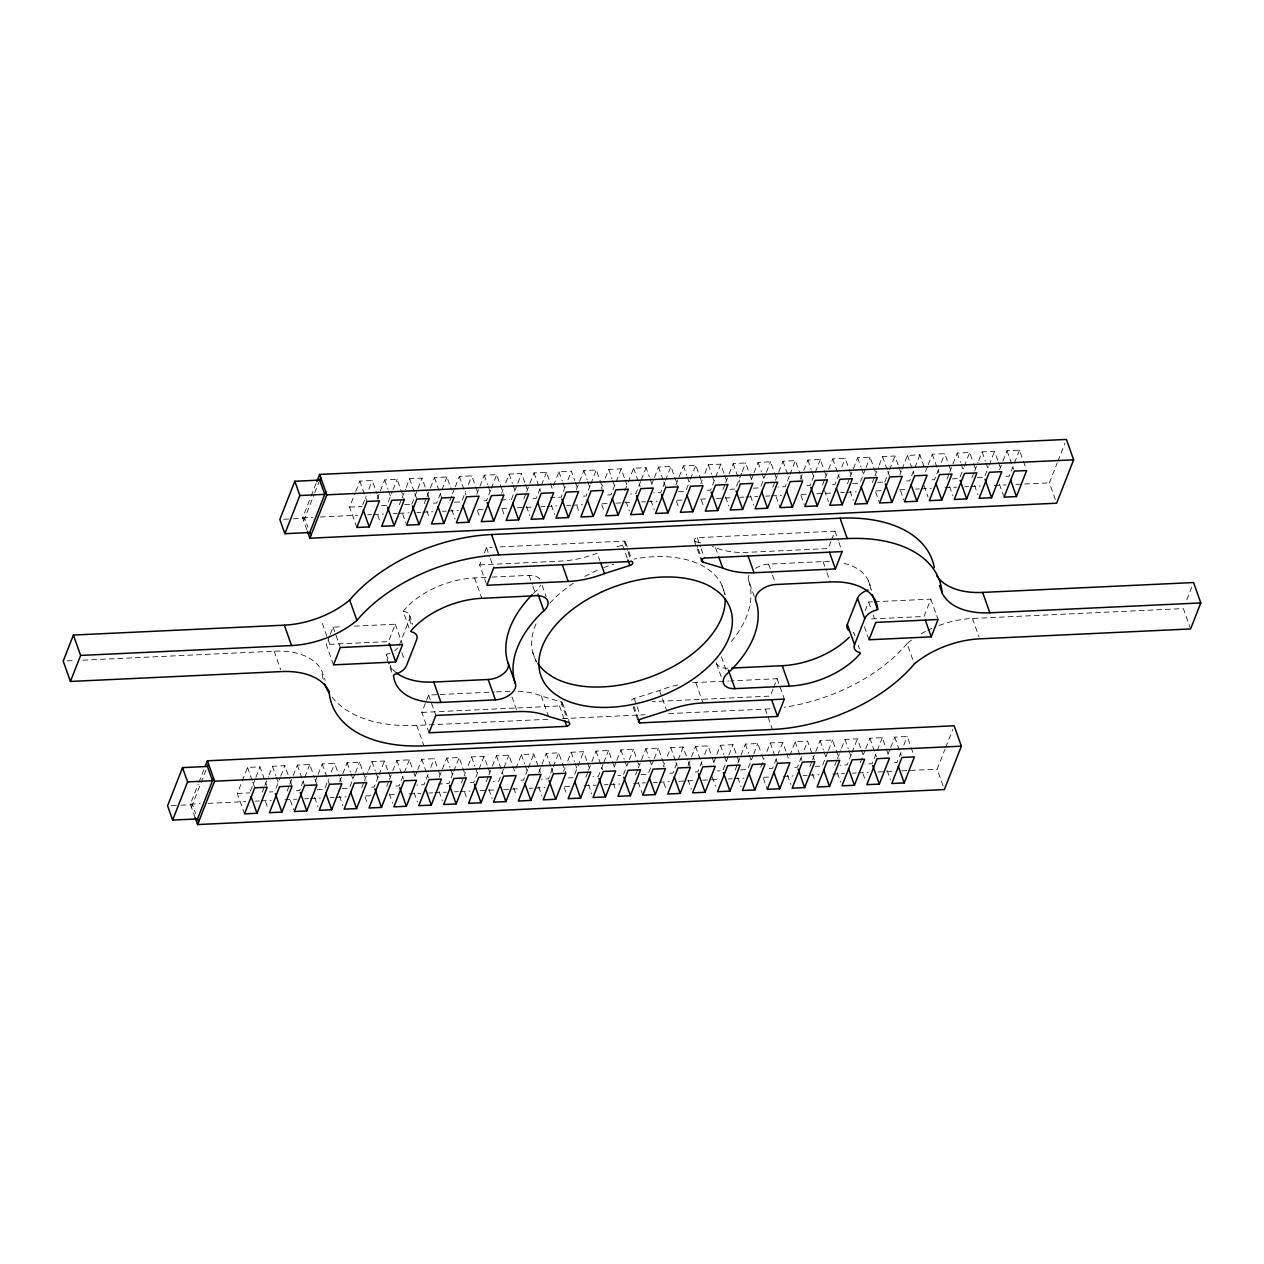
<?xml version="1.0" encoding="UTF-8"?>
<svg xmlns="http://www.w3.org/2000/svg" width="1264" height="1264" viewBox="0 0 1264 1264"><rect width="100%" height="100%" fill="white"/><g stroke="black" fill="none" stroke-linecap="round" stroke-linejoin="round"><path stroke-width="0.75" stroke-dasharray="5 3.75" d="M390.086 653.14A13.398 7.916 -19.5 0 1 387.416 653.978L386.294 654.831A66.992 39.563 -19.5 0 0 386.974 658.971L391.619 672.132M870.485 589.387L870.485 588.787A66.992 39.563 -19.5 0 0 841.445 562.796M195.13 817.634L190.358 804.188L198.164 784.296M198.859 782.495L203.82 769.839M306.773 529.537L302.633 517.829L310.423 497.937M311.134 496.136L316.095 483.48M191.449 807.238L206.727 768.275M303.708 520.879L313.993 494.635M314.704 492.818L318.986 481.916M244.537 813.842L237.332 793.46L247.539 767.438L259.973 766.853L266.546 785.386M356.811 527.483L349.591 507.101L355.026 493.213M355.721 491.491L359.798 481.078L372.248 480.494L376.83 493.466M250.446 791.153L255.217 779.003M255.897 777.265L259.973 766.853M362.721 504.778L366.118 496.104M368.835 489.168L372.248 480.494M262.217 792.307L264.255 787.093M264.934 785.355L268.347 776.681M269.027 774.943L272.424 766.268L284.874 765.684L289.472 778.656M377.209 498.996L384.683 479.909L397.133 479.325L404.354 499.707M333.491 664.864L326.27 644.482L329.683 635.808M330.362 634.07L333.08 627.134L342.797 626.675M276.026 788.246L280.102 777.834M280.782 776.096L284.874 765.684M388.285 501.887L392.377 491.475M393.057 489.737L397.133 479.325M287.118 791.138L289.156 785.924M289.835 784.186L292.553 777.249M293.232 775.511L297.324 765.099L309.759 764.515L314.357 777.486M399.377 504.778L401.415 499.564M402.094 497.826L405.507 489.152M406.186 487.414L409.583 478.74L422.034 478.155L426.616 491.127M309.759 764.515L299.552 790.553L294.228 790.806M411.827 504.194L417.262 490.306M417.942 488.568L422.034 478.155M315.4 781.294L317.454 776.08M318.133 774.342L322.209 763.93L334.66 763.345L339.258 776.317M424.262 503.609L426.316 498.395M426.995 496.657L429.713 489.721M430.392 487.983L434.468 477.571L446.919 476.986L451.517 489.958M325.132 787.646L328.529 778.972M331.247 772.02L334.66 763.345M446.919 476.986L436.712 503.025L431.387 503.277M354.473 626.122L395.316 624.211L388.506 641.575L326.27 644.482M339.621 781.863L347.11 762.761L359.545 762.176L366.118 780.71M449.842 500.702L451.88 495.488M452.559 493.766L454.598 488.552M455.293 486.814L459.369 476.402L471.82 475.817L475.09 485.092M399.25 645.319L409.457 619.297A13.398 7.916 -19.5 0 0 404.101 611.444L403.137 611.302L410.342 631.684M350.017 786.477L354.789 774.326M355.468 772.588L359.545 762.176M462.292 500.117L465.689 491.443M468.407 484.491L471.82 475.817M361.788 787.63L363.827 782.432M364.506 780.694L367.919 772.02M368.598 770.282L371.995 761.592L384.446 761.023L387.716 770.282M476.781 494.335L484.254 475.232L496.705 474.648L503.262 493.181M378.315 776.633L374.239 787.045L368.898 787.298M378.995 774.895L384.446 761.023M490.59 490.274L486.498 500.686L481.173 500.939M491.269 488.536L496.705 474.648M386.689 786.461L388.727 781.263M389.407 779.525L392.124 772.588M392.804 770.85L396.896 760.438L409.331 759.854L412.617 769.112M501.666 493.165L503.025 489.689M505.758 482.753L509.155 474.063L521.605 473.494L524.876 482.753M429.033 732.804L421.828 712.406L425.905 701.994M426.584 700.272L428.622 695.058L438.308 694.6M486.213 583.431L479.656 564.897L481.695 559.683M484.412 552.747L486.466 547.533L492.36 547.265M409.331 759.854L399.124 785.876L393.799 786.129M511.399 499.517L521.605 473.494M414.971 776.617L417.025 771.419M417.705 769.681L421.781 759.269L434.231 758.684L437.502 767.943M523.833 498.932L525.887 493.734M526.567 491.996L529.284 485.06M529.964 483.322L534.04 472.91L546.49 472.325L549.777 481.584M428.101 774.295L424.025 784.707L416.915 785.055M430.819 767.359L434.231 758.684M546.49 472.325L536.284 498.348L530.959 498.601M439.193 777.186L446.682 758.1L459.116 757.515L465.689 776.049M553.49 485.629L558.941 471.741L571.391 471.156L574.662 480.415M453.002 773.141L448.91 783.554L438.245 784.043M453.681 771.403L459.116 757.515M565.261 486.766L561.184 497.179L550.504 497.684M567.978 479.83L571.391 471.156M461.36 782.969L463.398 777.755M464.078 776.017L465.436 772.557M468.17 765.605L471.567 756.931L484.017 756.346L487.288 765.621M576.352 489.658L583.826 470.571L596.276 469.987L602.833 488.52M484.017 756.346L473.81 782.384L468.47 782.637M590.162 485.613L586.069 496.025L580.745 496.262M590.841 483.875L596.276 469.987M486.261 781.8L488.299 776.586M488.978 774.848L491.696 767.912M492.375 766.174L496.468 755.761L508.902 755.177L512.189 764.451M601.237 488.489L602.596 485.028M605.33 478.076L608.727 469.402L621.177 468.818L624.448 478.092M503.467 769.065L498.695 781.215L493.371 781.468M504.146 767.327L508.902 755.177M621.177 468.818L610.97 494.856L605.63 495.109M515.917 768.48L521.353 754.592L533.803 754.008L540.36 772.541M624.779 490.795L627.497 483.859M628.176 482.121L633.612 468.233L646.062 467.648L649.348 476.923M527.673 769.634L523.596 780.046L518.256 780.299M528.352 767.896L533.803 754.008M640.627 481.537L635.855 493.687L630.531 493.94M641.306 479.799L646.062 467.648M538.764 772.525L546.253 753.439L558.688 752.854L565.909 773.236M651.703 484.428L653.741 479.214M654.42 477.476L658.512 467.064L670.963 466.479L678.168 486.877M552.573 768.465L548.481 778.877L541.371 779.209M553.253 766.727L558.688 752.854M664.832 482.105L660.756 492.518L653.646 492.849M665.512 480.367L670.963 466.479M563.649 771.356L565.008 767.88M567.741 760.944L571.138 752.27L583.589 751.685L586.859 760.944M675.924 484.997L683.397 465.91L695.848 465.326L702.405 483.843M574.741 774.247L583.589 751.685M686.32 489.61L689.733 480.936M690.413 479.198L695.848 465.326M585.832 777.123L587.871 771.925M588.55 770.187L591.268 763.251M591.947 761.513L596.023 751.1L608.474 750.516L611.76 759.775M700.809 483.828L702.168 480.352M704.901 473.415L708.298 464.741L720.749 464.157L724.019 473.415M603.039 764.404L598.267 776.554L592.942 776.791M603.718 762.666L608.474 750.516M720.749 464.157L710.542 490.179L705.201 490.432M614.114 767.28L616.168 762.081M616.848 760.343L620.924 749.931L633.375 749.347L639.932 767.88M722.976 489.595L725.03 484.396M725.71 482.658L728.427 475.722M729.107 473.984L733.183 463.572L745.634 462.987L748.92 472.246M628.603 761.497L623.168 775.385L617.827 775.638M629.282 759.759L633.375 749.347M741.557 473.4L735.427 489.026L730.102 489.263M742.237 471.662L745.634 462.987M635.618 774.8L637.656 769.586M638.336 767.848L645.809 748.762L658.26 748.177L664.832 766.711M751.274 479.751L753.312 474.553M753.992 472.815L758.084 462.403L770.534 461.818L777.091 480.352M648.732 772.478L653.504 760.328M654.183 758.59L658.26 748.177M761.007 486.119L765.763 473.968M766.442 472.23L770.534 461.818M663.221 766.695L664.58 763.219M667.313 756.267L670.71 747.593L683.16 747.008L687.742 759.98M772.762 487.272L774.816 482.058M775.496 480.32L782.969 461.234L795.419 460.649L800.017 473.621M683.16 747.008L672.954 773.047L667.613 773.299M789.305 476.275L785.213 486.687L778.103 487.019M789.984 474.537L795.419 460.649M688.122 765.526L690.839 758.574M691.519 756.836L695.595 746.424L708.045 745.855L711.332 755.114M800.381 479.167L803.098 472.215M803.778 470.477L807.87 460.064L820.32 459.48L823.591 468.754M701.931 761.465L697.839 771.877L692.514 772.13M704.648 754.529L708.045 745.855M820.32 459.48L810.113 485.518L804.773 485.771M713.686 762.619L720.496 745.27L732.946 744.686L739.503 763.203M822.548 484.934L824.602 479.735M825.281 477.997L827.999 471.045M828.678 469.307L832.755 458.895L845.205 458.311L848.492 467.585M728.175 756.836L722.739 770.708L717.399 770.961M728.854 755.098L732.946 744.686M839.075 473.937L834.998 484.349L829.674 484.602M841.808 467.001L845.205 458.311M735.19 770.124L737.228 764.925M737.907 763.187L745.381 744.101L757.831 743.516L761.118 752.775M847.449 483.764L849.487 478.566M850.166 476.828L857.656 457.742L870.106 457.157L876.663 475.675M773.047 689.133L770.329 696.085L652.287 701.615M773.726 687.395L777.123 678.721L730.639 680.901M830.875 541.624L828.157 548.56L746.803 552.368A72.727 42.96 -19.5 0 1 715.503 547.644L712.343 546.506M831.554 539.886L834.967 531.196L697.254 537.658A3.271 1.928 -19.5 0 0 694.363 539.775A3.271 1.928 -19.5 0 0 695.674 541.687L697.633 547.249M748.304 767.817L753.075 755.667M753.755 753.929L757.831 743.516M860.579 481.442L865.334 469.307M866.014 467.569L870.106 457.157M760.754 767.232L764.151 758.542M766.885 751.606L770.282 742.932L782.732 742.347L786.003 751.606M872.334 482.595L874.388 477.397M875.067 475.659L878.464 466.985M879.144 465.247L882.541 456.573L894.991 455.988L898.277 465.247M782.732 742.347L772.525 768.386L767.185 768.623M884.784 482.011L888.861 471.598M889.556 469.876L894.991 455.988M789.731 755.651L795.167 741.763L807.617 741.178L812.215 754.15M899.952 474.49L901.311 471.014M901.99 469.292L907.441 455.403L919.892 454.819L924.474 467.791M801.502 756.804L797.41 767.216L792.086 767.469M804.22 749.852L807.617 741.178M919.892 454.819L909.685 480.857L904.345 481.094M865.192 610.702L868.589 602.027L872.476 601.854M809.861 766.632L811.899 761.418M812.578 759.68L820.067 740.593L832.518 740.009L839.075 758.542M925.532 471.583L927.571 466.384M928.25 464.646L932.326 454.234L944.777 453.65L948.063 462.924M827.746 752.159L822.311 766.047L815.201 766.379M828.426 750.421L832.518 740.009M938.646 469.276L934.57 479.688L929.23 479.941M941.38 462.324L944.777 453.65M834.746 765.463L836.8 760.249M837.479 758.526L840.876 749.836M841.555 748.114L844.952 739.424L857.403 738.84L860.689 748.114M947.02 479.103L949.059 473.889M949.738 472.151L957.227 453.065L969.678 452.48L972.948 461.755M851.288 754.466L847.196 764.878L840.086 765.21M851.968 752.728L857.403 738.84M960.15 476.781L963.547 468.107M964.227 466.369L969.678 452.48M860.326 762.555L865.082 750.405M865.777 748.683L869.853 738.255L882.304 737.686L885.574 746.945M971.905 477.934L973.959 472.72M974.639 470.998L978.036 462.308M978.715 460.586L982.112 451.896L994.563 451.311L997.849 460.586M874.419 601.759L930.825 599.12L924.016 616.469L869.569 619.028M882.304 737.686L872.097 763.709L864.987 764.041M985.035 475.612L988.432 466.937M989.127 465.199L994.563 451.311M887.944 754.45L889.982 749.252M890.662 747.514L894.738 737.102L907.189 736.517L910.475 745.776M999.524 469.829L1002.241 462.877M1002.921 461.155L1007.013 450.727L1019.463 450.158L1022.734 459.417M901.074 752.127L896.982 762.54L891.657 762.792M903.792 745.191L907.189 736.517M1019.463 450.158L1009.257 476.18L1003.916 476.433M943.055 785.86L937.145 769.176L944.935 749.299M945.646 747.482L952.74 729.407M1055.314 499.501L1049.404 482.816L1057.21 462.94M1057.921 461.123L1064.999 443.048M1186.785 599.894L1192.221 586.006M403.137 611.302L403.611 610.67A66.992 39.563 -19.5 0 1 474.553 577.917L490.116 577.174M853.168 632.948L853.658 632.316L854.97 636.029M533.519 593.337L536.663 590.43A16.701 9.859 -19.5 0 0 540.439 585.027M584.884 576.368L594.159 571.723A100.488 59.345 -19.5 0 1 600.558 568.926M677.662 684.962A72.727 42.96 -19.5 0 0 659.524 690.428L634.196 698.502A3.271 1.928 -19.5 0 0 631.226 701.473M617.116 546.68L622.583 545.116A3.271 1.928 -19.5 0 0 625.49 542.999A3.271 1.928 -19.5 0 0 624.179 541.087L500.228 546.885M349.591 507.101L362.041 506.516M381.602 505.6L386.926 505.347M404.717 504.526L410.042 504.273M454.503 502.187L461.613 501.855M500.718 500.023L509.613 499.596M678.531 491.68L685.641 491.348M753.202 488.188L760.328 487.857M852.773 483.512L859.899 483.18M877.674 482.358L883.015 482.105M952.345 478.851L959.471 478.519M977.246 477.681L982.586 477.429M302.633 517.829L312.477 517.355M320.361 516.992L357.791 515.238M367.65 514.78L371.584 514.59M373.559 514.495L383.419 514.037M393.262 513.579L397.212 513.389M399.171 513.295L409.03 512.836M416.915 512.473L420.849 512.283M422.824 512.189L432.667 511.73M442.526 511.272L446.461 511.083M448.436 510.988L458.295 510.53M477.997 509.597L483.907 509.329M501.634 508.491L509.518 508.128M517.403 507.749L533.171 507.022M541.039 506.643L544.989 506.469M546.964 506.374L556.808 505.916M566.667 505.442L570.601 505.268M572.576 505.173L582.42 504.715M602.122 503.783L608.047 503.514M615.916 503.135L631.684 502.393M641.543 501.934L645.477 501.761M647.452 501.666L657.296 501.192M676.998 500.275L682.908 499.991M700.651 499.169L708.535 498.79M716.419 498.427L732.172 497.684M740.056 497.321L743.99 497.131M745.965 497.036L757.784 496.483M765.668 496.12L769.618 495.93M771.577 495.836L781.436 495.377M801.139 494.461L807.048 494.177M816.907 493.718L830.701 493.071M840.544 492.612L844.494 492.423M846.453 492.328L856.313 491.87M876.015 490.953L881.924 490.669M899.652 489.832L907.536 489.468M915.42 489.105L919.37 488.915M921.33 488.82L931.189 488.362M944.982 487.714L956.801 487.161M964.685 486.798L968.619 486.608M970.594 486.514L980.453 486.055M994.247 485.408L1006.065 484.855M1015.908 484.396L1049.404 482.816M283.673 519.267L291.32 518.904M293.248 518.809L304.735 518.272L307.895 527.199M479.656 564.897L561.011 561.074A72.727 42.96 -19.5 0 0 597.256 553.19L599.879 560.6M492.059 577.095L529.016 575.357A16.701 9.859 -19.5 0 1 540.218 579.907M755.477 568.358A16.701 9.859 -19.5 0 1 768.591 564.123L823.054 561.579A66.992 39.563 -19.5 0 1 829.468 561.5M67.15 660.898L75.034 660.519M82.918 660.156L274.146 651.197A70.705 41.759 -19.5 0 1 321.862 671.01L325.132 680.285M938.962 625.459A70.705 41.759 -19.5 0 1 972.443 618.459L1183.373 608.569L1190.593 628.951M440.251 694.521L494.477 691.977M496.42 691.882L509.977 691.25M692.814 682.718A72.727 42.96 -19.5 0 1 695.785 682.528L728.712 680.996M421.828 712.406L559.541 705.96A3.271 1.928 -19.5 0 0 562.433 703.843A3.271 1.928 -19.5 0 0 561.121 701.931L541.276 695.974A72.727 42.96 -19.5 0 0 515.791 691.155M332.069 697.128A133.984 79.126 -19.5 0 0 416.725 725.425L550.614 719.153M562.417 718.6L645.114 714.729M668.735 713.623L765.226 709.088A133.984 79.126 -19.5 0 0 770.835 708.741M237.332 793.46L249.766 792.876M269.327 791.959L272.882 791.801M317.343 789.716L324.453 789.384M342.228 788.546L349.338 788.215M568.042 777.96L573.382 777.708M640.943 774.548L648.053 774.216M740.514 769.887L747.624 769.539M190.358 804.188L200.218 803.73M208.102 803.351L245.532 801.597M255.391 801.139L259.325 800.949M261.3 800.855L271.144 800.396M284.937 799.749L296.771 799.196M304.64 798.832L308.59 798.643M310.549 798.548L320.408 798.09M330.267 797.631L334.202 797.442M336.177 797.347L346.02 796.889M365.723 795.972L371.632 795.688M389.375 794.851L397.259 794.487M409.078 793.934L420.896 793.381M428.78 793.018L432.715 792.828M434.69 792.733L446.508 792.18M454.392 791.817L458.342 791.627M460.301 791.533L470.161 791.074M480.004 790.616L495.772 789.874M503.657 789.494L519.425 788.768M529.268 788.294L533.218 788.12M535.178 788.025L545.037 787.567M564.739 786.635L570.649 786.366M584.442 785.718L596.26 785.165M604.145 784.786L608.095 784.612M610.054 784.517L619.913 784.043M633.706 783.411L645.525 782.843M653.409 782.479L657.343 782.29M659.318 782.211L669.177 781.737M679.021 781.278L692.814 780.631M702.673 780.172L718.426 779.43M728.285 778.972L732.219 778.782M734.194 778.687L744.054 778.229M763.756 777.313L769.665 777.028M783.459 776.38L793.302 775.922M803.161 775.464L807.096 775.274M809.071 775.18L818.914 774.721M832.707 774.074L844.542 773.521M852.426 773.157L856.36 772.968M858.335 772.873L868.178 772.415M878.038 771.956L891.831 771.309M901.674 770.85L937.145 769.176M171.398 805.626L179.061 805.263M180.973 805.184L192.46 804.647L195.62 813.558M695.674 541.687L702.563 543.394M1023.398 461.265L1025.357 466.827M1007.013 450.727L1013.57 469.26M998.497 462.434L1001.12 469.845M999.429 484.175L1003.363 495.298M982.112 451.896L985.399 461.17M986.046 463.019L988.021 468.581M973.612 463.604L976.235 471.014M974.528 485.344L977.815 494.603M957.227 453.065L960.498 462.34M961.161 464.188L963.784 471.598M948.711 464.773L951.334 472.183M949.643 486.514L952.93 495.772M932.326 454.234L938.899 472.768M972.443 618.459L979 636.993M924.095 485.834L928.029 496.942M907.441 455.403L913.998 473.937M898.925 467.095L901.548 474.521M900.521 490.701L903.792 499.959M882.541 456.573L887.138 469.544M887.802 471.393L889.761 476.955M930.825 599.12L938.046 619.502M875.62 491.87L879.554 502.977M857.656 457.742L860.926 467.001M861.59 468.849L864.213 476.259M849.139 469.434L851.762 476.844M911.486 640.121A70.705 41.759 -19.5 0 0 907.094 643.581L914.314 663.963M850.072 491.175L853.358 500.449M832.755 458.895L839.328 477.429M868.447 580.745L871.781 590.209M824.254 470.603L826.877 478.013M868.589 602.027L870.564 607.589M873.187 614.999L874.498 618.712M824.523 490.495L828.457 501.618M834.967 531.196L838.237 540.471M838.901 542.319L842.172 551.594M911.123 747.624L913.746 755.05M807.87 460.064L811.14 469.339M811.804 471.188L814.427 478.598M864.418 626.802L869 639.774M894.738 737.102L901.311 755.619M800.665 475.469L802.64 481.031M858.24 645.288L859.552 649.001M800.949 495.362L804.22 504.636M823.054 561.579L826.34 570.838M826.988 572.687L830.274 581.961M886.238 748.794L888.197 754.355M782.969 461.234L787.567 474.205M887.17 770.534L890.441 779.809M869.853 738.255L876.41 756.788M776.049 496.531L779.983 507.654M861.337 749.963L863.96 757.373M758.084 462.403L761.355 471.662M762.018 473.526L764.641 480.936M862.933 773.568L865.556 780.978M844.952 739.424L848.239 748.699M848.902 750.547L850.862 756.109M749.568 474.111L751.543 479.656M750.5 495.851L753.786 505.11M733.183 463.572L739.756 482.105M768.591 564.123L771.877 573.398M772.525 575.246L774.5 580.808M837.384 772.873L840.655 782.147M820.067 740.593L823.354 749.868M824.002 751.717L826.624 759.127M724.683 475.264L727.306 482.69M725.615 497.021L728.886 506.279M812.863 755.998L814.19 759.711M708.298 464.741L711.585 474M712.232 475.849L714.855 483.259M749.015 575.246A16.701 9.859 -19.5 0 0 748.604 580.508L755.161 599.041M812.483 774.042L815.106 781.452M777.123 678.721L784.344 699.103M795.167 741.763L801.739 760.296M701.378 500.038L704.001 507.449M715.503 547.644L718.126 555.054M786.666 753.47L789.289 760.881M683.397 465.91L686.684 475.169M687.347 477.018L689.307 482.579M721.997 585.485L725.267 594.744M765.226 709.088L772.43 729.47M787.598 775.211L790.869 784.47M770.282 742.932L777.502 763.314M697.254 537.658L700.525 546.917M701.188 548.781L704.459 558.04M698.297 549.097L700.92 556.523M694.284 540.629L701.504 561.011M676.477 501.208L679.1 508.618M761.765 754.624L764.404 762.05M658.512 467.064L663.11 480.036M663.758 481.9L665.733 487.446M721.428 656.885L727.337 673.57M763.361 778.229L767.295 789.352M745.381 744.101L748.667 753.36M749.331 755.208L751.29 760.77M716.562 663.711L721.823 678.531M649.996 478.772L651.971 484.333M650.928 500.512L654.215 509.787M633.612 468.233L640.184 486.766M737.813 777.55L741.083 786.808M720.496 745.27L723.782 754.529M724.43 756.378L727.053 763.788M625.111 479.941L627.734 487.351M695.785 682.528L702.989 702.926M626.043 501.682L629.314 510.94M711.98 756.962L713.955 762.524M608.727 469.402L612.013 478.661M612.661 480.525L614.636 486.087M712.264 776.854L715.535 786.113M625.554 542.145L628.176 549.571M628.84 551.42L631.463 558.83M624.179 541.087L627.45 550.346M628.113 552.194L631.384 561.469M695.595 746.424L702.168 764.957M622.583 545.116L627.181 558.088M601.806 504.699L604.429 512.11M688.406 761.844L690.381 767.39M583.826 470.571L587.112 479.83M587.776 481.695L590.399 489.105M659.524 690.428L666.744 710.81M688.027 779.872L691.297 789.147M670.71 747.593L675.308 760.565M675.956 762.429L677.267 766.126M575.325 482.279L577.948 489.689M576.905 505.869L579.528 513.279M558.941 471.741L562.227 480.999M562.875 482.848L565.498 490.274M634.196 698.502L640.105 715.171M663.79 782.89L666.412 790.3M633.928 706.244L638.51 719.216M633.185 707.018L638.446 721.855M645.809 748.762L649.096 758.037M649.759 759.885L651.718 765.447M550.425 483.433L552.4 488.994M551.357 505.189L554.643 514.448M534.04 472.91L540.613 491.427M638.241 782.211L642.823 795.182M620.924 749.931L624.211 759.19M624.858 761.054L627.481 768.465M525.54 484.602L528.162 492.012M526.472 506.343L529.742 515.617M612.408 761.639L614.383 767.185M509.155 474.063L512.441 483.338M513.089 485.186L515.064 490.748M613.34 783.38L615.963 790.79M542.177 585.469L546.127 596.576M596.023 751.1L602.596 769.634M529.016 575.357L532.286 584.616M532.95 586.48L536.236 595.739M502.235 509.376L504.857 516.786M587.523 762.792L590.146 770.218M484.254 475.232L487.541 484.507M488.204 486.356L490.827 493.766M562.496 702.989L569.716 723.371M561.121 701.931L567.015 718.6M588.455 784.549L591.726 793.808M559.541 705.96L564.123 718.932M571.138 752.27L574.425 761.528M575.073 763.377L577.048 768.939M475.754 486.94L478.377 494.35M532.729 652.271L536.11 661.846M477.334 510.53L479.957 517.94M541.276 695.974L548.497 716.356M486.466 547.533L489.737 556.808M490.4 558.656L493.671 567.915M459.369 476.402L465.926 494.935M564.218 787.567L566.841 794.977M546.253 753.439L550.835 766.395M551.499 768.259L553.458 773.821M451.785 509.85L455.072 519.109M474.553 577.917L481.774 598.299M434.468 477.571L441.689 497.953M511.936 696.812L517.197 711.632M538.669 786.872L541.94 796.146M521.353 754.592L524.639 763.867M525.287 765.715L527.91 773.126M427.279 492.976L429.254 498.537M426.9 511.019L429.523 518.43M512.836 766.3L514.811 771.862M409.583 478.74L414.181 491.712M414.829 493.56L416.804 499.122M513.769 788.041L516.391 795.451M496.468 755.761L503.025 774.295M402.663 514.037L405.934 523.296M487.951 767.469L490.574 774.879M384.683 479.909L387.969 489.168M388.633 491.017L391.255 498.443M488.884 789.21L492.154 798.469M471.567 756.931L474.853 766.189M475.501 768.054L477.476 773.615M377.494 495.314L378.805 499.011M377.762 515.206L380.385 522.617M409.489 615.031L412.775 624.305M409.457 619.297L412.08 626.707M359.798 481.078L367.018 501.46M464.646 792.228L467.269 799.638M428.622 695.058L435.843 715.44M446.682 758.1L449.952 767.359M450.616 769.223L453.239 776.633M395.316 624.211L402.537 644.593M401.873 652.745L404.496 660.156M438.166 769.808L440.788 777.218M416.725 725.425L423.946 745.807M439.098 791.548L442.368 800.807M386.294 654.231L389.581 663.489M390.244 665.338L392.203 670.9M421.781 759.269L428.338 777.802M413.265 770.961L415.24 776.523M414.197 792.718L417.483 801.976M396.896 760.438L403.453 778.956M388.38 772.13L391.003 779.54M333.08 627.134L340.3 647.516M389.312 793.871L392.583 803.146M371.995 761.592L375.282 770.866M375.929 772.715L377.904 778.276M322.336 623.373L327.581 638.194M328.245 640.058L329.556 643.755M365.075 796.905L367.698 804.315M347.11 762.761L350.381 772.035M351.044 773.884L353.667 781.294M339.905 778.166L341.217 781.879M339.526 796.209L342.797 805.468M322.209 763.93L329.43 784.312M274.146 651.197L280.703 669.715M315.02 779.335L316.98 784.897M314.625 797.379L317.912 806.637M297.324 765.099L304.529 785.481M290.12 780.504L292.095 786.066M290.388 800.396L293.675 809.655M272.424 766.268L275.71 775.527M276.358 777.392L278.333 782.937M265.503 801.566L268.126 808.976M247.539 767.438L252.121 780.409M252.784 782.258L254.743 787.82M748.604 580.508L749.552 583.21A127.285 75.176 -19.5 0 1 730.861 642.017M323.205 679.274A133.984 79.126 -19.5 0 1 321.862 671.01M907.094 643.581A133.984 79.126 -19.5 0 1 784.154 707.255M921.203 633.77A70.705 41.759 -19.5 0 1 926.465 630.926M927.808 630.246A70.705 41.759 -19.5 0 1 931.916 628.334M396.454 672.843A66.992 39.563 -19.5 0 1 390.402 666.523M727.764 668.261A16.701 9.859 -19.5 0 1 716.024 662.131M397.591 648.037A13.398 7.916 -19.5 0 1 394.874 650.533M724.683 594.396A100.488 59.345 -19.5 0 0 709.815 570.522L703.906 566.588A100.488 59.345 -19.5 0 0 633.943 559.051M537.01 662.273A100.488 59.345 -19.5 0 1 536.505 622.773M549.793 603.228A100.488 59.345 -19.5 0 1 573.287 583.32M603.813 567.631A100.488 59.345 -19.5 0 1 613.735 564.139"/><path stroke-width="1.5" d="M854.543 644.703L864.75 618.681A13.398 7.916 -19.5 0 1 876.584 610.022L877.706 609.169A66.992 39.563 -19.5 0 0 830.274 581.961L775.812 584.505A16.701 9.859 -19.5 0 0 755.825 600.89L756.773 603.592A127.285 75.176 -19.5 0 1 730.481 670.663L727.337 673.57A16.701 9.859 -19.5 0 0 734.984 688.643L789.447 686.083A66.992 39.563 -19.5 0 0 860.389 653.33L859.899 652.556A13.398 7.916 -19.5 0 1 854.543 644.703L847.322 624.321L857.529 598.283A13.398 7.916 -19.5 0 1 868.02 590.019M934.286 567.599A133.984 79.126 -19.5 0 0 840.054 518.193L491.57 534.53A133.984 79.126 -19.5 0 0 349.686 600.037A70.705 41.759 -19.5 0 1 284.353 625.159L73.407 635.049L63.2 661.072L70.421 681.454L281.351 671.579A70.705 41.759 -19.5 0 1 329.067 691.408A133.984 79.126 -19.5 0 0 423.946 745.807L772.43 729.47A133.984 79.126 -19.5 0 0 914.314 663.963A70.705 41.759 -19.5 0 1 979.647 638.841L1190.593 628.951L1200.8 602.928L1193.579 582.546L982.649 592.421A70.705 41.759 -19.5 0 1 936.719 575.768M70.421 681.454L80.627 655.431L73.407 635.049M208.449 763.851L207.438 766.458L182.537 767.627L167.575 805.8L172.631 820.067L197.516 818.914L213.505 778.118M320.724 477.492L319.697 480.099L294.812 481.268L279.834 519.441L284.89 533.708L309.775 532.539L325.764 491.759M172.631 820.067L187.593 781.895L182.537 767.627M284.89 533.708L299.852 495.535L294.812 481.268M205.242 766.221L207.375 760.802L954.162 725.789L961.367 746.171L944.366 789.558L197.579 824.57L195.13 817.634M316.806 481.663L319.634 474.442L1066.421 439.43L1073.642 459.812L1056.625 503.198L309.838 538.211L307.389 531.275M197.579 824.57L214.596 781.184L207.375 760.802M309.838 538.211L326.855 494.824L319.634 474.442M256.987 813.273L267.194 787.235L254.743 787.82L244.537 813.842L256.987 813.273L251.078 796.589M369.262 526.898L379.469 500.876L367.018 501.46L356.811 527.483L369.262 526.898L363.353 510.229M281.888 812.104L292.095 786.066L279.644 786.65L269.437 812.689L281.888 812.104L275.315 793.571M394.147 525.745L404.354 499.707L391.903 500.291L381.696 526.314L394.147 525.745L387.59 507.212M306.773 810.935L316.98 784.897L304.529 785.481L294.322 811.52L306.773 810.935L300.216 792.402M419.048 524.576L429.254 498.537L416.804 499.122L406.597 525.16L419.048 524.576L412.475 506.042M331.674 809.766L341.88 783.727L329.43 784.312L319.223 810.35L331.674 809.766L325.764 793.081M443.933 523.407L454.139 497.368L441.689 497.953L431.482 523.991L443.933 523.407L438.023 506.722M395.727 661.957L402.537 644.593L340.3 647.516L333.491 664.864L395.727 661.957L389.17 643.423M356.559 808.597L366.765 782.558L354.315 783.143L344.108 809.181L356.559 808.597L350.649 791.928M468.833 522.237L479.024 496.199L466.59 496.784L456.383 522.822L468.833 522.237L462.924 505.553M381.459 807.427L391.666 781.405L379.216 781.989L369.009 808.012L381.459 807.427L374.887 788.894M493.718 521.068L503.925 495.03L491.475 495.614L481.268 521.653L493.718 521.068L487.161 502.535M406.344 806.258L416.551 780.236L404.101 780.82L393.894 806.843L406.344 806.258L399.787 787.741M518.619 519.899L528.81 493.876L516.376 494.461L506.169 520.484L518.619 519.899L512.71 503.23M431.245 805.105L441.452 779.066L429.002 779.651L418.795 805.689L431.245 805.105L425.336 788.42M543.504 518.73L553.711 492.707L541.261 493.292L531.054 519.314L543.504 518.73L537.595 502.061M456.13 803.936L466.337 777.897L453.887 778.482L443.68 804.52L456.13 803.936L449.573 785.402M568.405 517.576L578.596 491.538L566.161 492.123L555.955 518.145L568.405 517.576L561.832 499.043M481.031 802.766L491.238 776.728L478.787 777.313L468.581 803.351L481.031 802.766L474.458 784.233M593.29 516.407L603.497 490.369L591.046 490.953L580.84 516.992L593.29 516.407L587.381 499.722M505.916 801.597L516.123 775.559L503.672 776.143L493.466 802.182L505.916 801.597L500.007 784.928M618.191 515.238L628.382 489.2L615.947 489.784L605.74 515.823L618.191 515.238L612.282 498.553M530.817 800.428L541.024 774.405L528.573 774.974L518.366 801.013L530.817 800.428L524.908 783.759M643.076 514.069L653.283 488.03L640.832 488.615L630.625 514.653L643.076 514.069L636.519 495.535M555.702 799.259L565.909 773.236L553.458 773.821L543.251 799.843L555.702 799.259L549.145 780.741M667.977 512.9L678.168 486.877L665.733 487.446L655.526 513.484L667.977 512.9L661.404 494.366M580.603 798.09L590.809 772.067L578.359 772.652L568.152 798.674L580.603 798.09L574.693 781.421M692.862 511.73L703.068 485.708L690.618 486.292L680.411 512.315L692.862 511.73L686.952 495.061M605.488 796.936L615.694 770.898L603.244 771.482L593.037 797.521L605.488 796.936L598.931 778.403M717.747 510.561L727.953 484.539L715.519 485.123L705.312 511.146L717.747 510.561L711.19 492.044M630.388 795.767L640.595 769.729L628.145 770.313L617.938 796.352L630.388 795.767L623.816 777.234M742.647 509.408L752.854 483.369L740.404 483.954L730.197 509.992L742.647 509.408L736.09 490.874M655.273 794.598L665.48 768.559L653.03 769.144L642.823 795.182L655.273 794.598L649.364 777.913M767.532 508.239L777.739 482.2L765.305 482.785L755.098 508.823L767.532 508.239L761.639 491.554M680.174 793.429L690.381 767.39L677.931 767.975L667.724 794.013L680.174 793.429L674.265 776.76M792.433 507.069L802.64 481.031L790.19 481.616L779.983 507.654L792.433 507.069L786.524 490.385M705.059 792.259L715.266 766.237L702.816 766.821L692.609 792.844L705.059 792.259L698.502 773.726M817.318 505.9L827.525 479.862L815.09 480.446L804.884 506.485L817.318 505.9L810.761 487.367M729.96 791.09L740.167 765.068L727.716 765.652L717.51 791.675L729.96 791.09L723.387 772.573M842.219 504.731L852.426 478.708L839.975 479.293L829.769 505.316L842.219 504.731L836.31 488.062M777.534 716.467L784.344 699.103L702.989 702.926A72.727 42.96 -19.5 0 0 666.744 710.81L641.417 718.884A3.271 1.928 -19.5 0 0 638.51 721.001A3.271 1.928 -19.5 0 0 639.821 722.913L777.534 716.467L771.64 699.782M835.378 568.942L842.172 551.594L704.459 558.04A3.271 1.928 -19.5 0 0 701.567 560.157A3.271 1.928 -19.5 0 0 702.879 562.069L722.724 568.026A72.727 42.96 -19.5 0 0 754.023 572.75L835.378 568.942L829.468 552.257M754.845 789.937L765.052 763.898L752.601 764.483L742.395 790.506L754.845 789.937L748.936 773.252M867.104 503.562L877.311 477.539L864.876 478.124L854.669 504.146L867.104 503.562L861.211 486.893M779.746 788.768L789.953 762.729L777.502 763.314L767.295 789.352L779.746 788.768L773.837 772.083M892.005 502.408L902.212 476.37L889.761 476.955L879.554 502.977L892.005 502.408L885.448 483.875M804.631 787.598L814.838 761.56L802.387 762.145L792.18 788.183L804.631 787.598L798.074 769.065M916.89 501.239L927.097 475.201L914.662 475.785L904.455 501.824L916.89 501.239L910.996 484.554M829.532 786.429L839.738 760.391L827.288 760.975L817.081 787.014L829.532 786.429L823.622 769.744M941.791 500.07L951.997 474.032L939.547 474.616L929.34 500.655L941.791 500.07L935.881 483.385M854.417 785.26L864.623 759.222L852.173 759.806L841.966 785.845L854.417 785.26L848.507 768.591M966.676 498.901L976.882 472.862L964.448 473.447L954.241 499.485L966.676 498.901L960.119 480.367M931.236 636.851L938.046 619.502L875.81 622.409L869 639.774L931.236 636.851L925.327 620.182M879.317 784.091L889.524 758.068L877.074 758.653L866.867 784.675L879.317 784.091L872.745 765.557M991.576 497.732L1001.783 471.693L989.333 472.278L979.126 498.316L991.576 497.732L985.019 479.198M904.202 782.922L914.409 756.899L901.959 757.484L891.752 783.506L904.202 782.922L898.293 766.253M1016.461 496.562L1026.668 470.54L1014.234 471.124L1004.027 497.147L1016.461 496.562L1010.568 479.893M543.883 610.828L540.739 613.719A127.285 75.176 -19.5 0 0 514.448 680.79L515.396 683.492A16.701 9.859 -19.5 0 1 495.409 699.877L440.946 702.421A66.992 39.563 -19.5 0 1 393.515 675.213L394.637 674.36A13.398 7.916 -19.5 0 0 406.471 665.717L416.678 639.679A13.398 7.916 -19.5 0 0 411.306 631.826L410.832 631.052A66.992 39.563 -19.5 0 1 481.774 598.299L536.236 595.739A16.701 9.859 -19.5 0 1 543.883 610.828L537.99 594.143M604.476 573.572L629.804 565.498A3.271 1.928 -19.5 0 0 632.695 563.381A3.271 1.928 -19.5 0 0 631.384 561.469L493.671 567.915L486.877 585.279L568.215 581.472A72.727 42.96 -19.5 0 0 604.476 573.572L600.542 562.448M299.852 495.535L324.753 494.366L319.697 480.099M326.855 494.824L1073.642 459.812M80.627 655.431L291.557 645.541A70.705 41.759 -19.5 0 0 356.906 620.419A133.984 79.126 -19.5 0 1 498.774 554.912L847.275 538.575A133.984 79.126 -19.5 0 1 942.138 592.99A70.705 41.759 -19.5 0 0 989.854 612.803L1200.8 602.928M396.454 672.843A66.992 39.563 -19.5 0 0 433.726 682.039L488.188 679.495A16.701 9.859 -19.5 0 0 508.175 663.11L507.227 660.408A127.285 75.176 -19.5 0 1 532.176 594.696M731.666 668.071L782.226 665.701A66.992 39.563 -19.5 0 0 849.171 637.309M566.746 726.342L429.033 732.804L435.843 715.44L517.197 711.632A72.727 42.96 -19.5 0 1 548.497 716.356L568.326 722.313A3.271 1.928 -19.5 0 1 569.637 724.225A3.271 1.928 -19.5 0 1 566.746 726.342L564.787 720.78M187.593 781.895L212.494 780.725L207.438 766.458M214.596 781.184L961.367 746.171M982.649 592.421L989.854 612.803M939.515 585.564L942.138 592.99M872.444 594.949L877.706 609.769M840.054 518.193L847.275 538.575M857.529 598.283L864.75 618.681M748.114 556.081L754.023 572.75M782.226 665.701L789.447 686.083M718.774 556.903L722.724 568.026M701.567 558.372L702.879 562.069M728.427 670.11L734.984 688.643M627.845 559.936L629.804 565.498M638.51 719.216L639.821 722.913M562.322 564.787L568.215 581.472M491.57 534.53L498.774 554.912M508.175 663.11L515.396 683.492M488.188 679.495L495.409 699.877M433.726 682.039L440.946 702.421M349.686 600.037L356.906 620.419M309.775 532.539L310.865 535.604M284.353 625.159L291.557 645.541M197.516 818.914L198.606 821.963M329.114 692.972A133.984 79.126 -19.5 0 1 324.674 684.029M848.918 630.578A13.398 7.916 -19.5 0 1 847.322 624.321M725.141 599.12A100.488 59.345 -19.5 0 1 671.895 667.25L662.62 671.895A100.488 59.345 -19.5 0 1 552.874 677.03L546.964 673.096A100.488 59.345 -19.5 0 1 537.879 663.6M601.38 592.105L592.105 596.75A100.488 59.345 -19.5 0 0 554.185 693.478L560.094 697.412A100.488 59.345 -19.5 0 0 669.841 692.277L679.116 687.632A100.488 59.345 -19.5 0 0 717.036 590.904L711.126 586.97A100.488 59.345 -19.5 0 0 601.38 592.105"/></g></svg>
